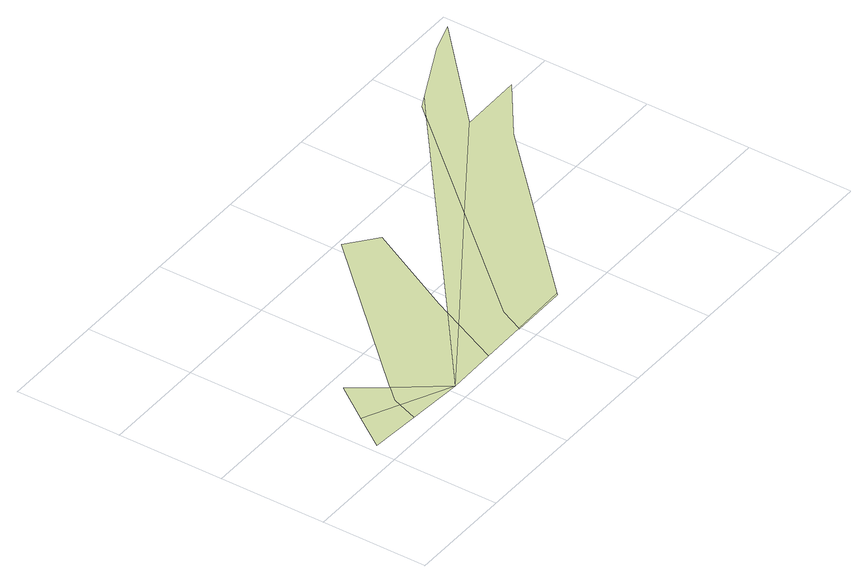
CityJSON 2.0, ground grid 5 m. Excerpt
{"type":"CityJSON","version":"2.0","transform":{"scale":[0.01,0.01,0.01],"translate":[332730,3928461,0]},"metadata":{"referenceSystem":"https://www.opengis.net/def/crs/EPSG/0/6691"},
"CityObjects":{
"landuse1":{"type":"LandUse","attributes":{"class":"204","LandUseDetailAttribute.orgLandUse":"10500","LandUseDetailAttribute.prefecture":"14","LandUseDetailAttribute.city":"14150","LandUseDetailAttribute.note":"都道府県","LandUseDetailAttribute.surveyYear":2015},"geometry":[{"type":"MultiSurface","lod":"1","boundaries":[[[0,1,2,3]]]}]},
"landuse2":{"type":"LandUse","attributes":{"class":"204","LandUseDetailAttribute.orgLandUse":"10500","LandUseDetailAttribute.prefecture":"14","LandUseDetailAttribute.city":"14150","LandUseDetailAttribute.note":"都道府県","LandUseDetailAttribute.surveyYear":2015},"geometry":[{"type":"MultiSurface","lod":"1","boundaries":[[[4,0,3,5,6]]]}]},
"landuse3":{"type":"LandUse","attributes":{"class":"205","LandUseDetailAttribute.orgLandUse":"10600","LandUseDetailAttribute.prefecture":"14","LandUseDetailAttribute.city":"14150","LandUseDetailAttribute.note":"都道府県","LandUseDetailAttribute.surveyYear":2015},"geometry":[{"type":"MultiSurface","lod":"1","boundaries":[[[3,2,7]]]}]},
"landuse4":{"type":"LandUse","attributes":{"class":"205","LandUseDetailAttribute.orgLandUse":"10600","LandUseDetailAttribute.prefecture":"14","LandUseDetailAttribute.city":"14150","LandUseDetailAttribute.note":"都道府県","LandUseDetailAttribute.surveyYear":2015},"geometry":[{"type":"MultiSurface","lod":"1","boundaries":[[[6,5,3,7]]]}]},
"landuse5":{"type":"LandUse","attributes":{"class":"205","LandUseDetailAttribute.orgLandUse":"10600","LandUseDetailAttribute.prefecture":"14","LandUseDetailAttribute.city":"14150","LandUseDetailAttribute.note":"都道府県","LandUseDetailAttribute.surveyYear":2015},"geometry":[{"type":"MultiSurface","lod":"1","boundaries":[[[8,7,9]]]}]},
"landuse6":{"type":"LandUse","attributes":{"class":"205","LandUseDetailAttribute.orgLandUse":"10600","LandUseDetailAttribute.prefecture":"14","LandUseDetailAttribute.city":"14150","LandUseDetailAttribute.note":"都道府県","LandUseDetailAttribute.surveyYear":2015},"geometry":[{"type":"MultiSurface","lod":"1","boundaries":[[[10,7,8]]]}]},
"landuse7":{"type":"LandUse","attributes":{"class":"205","LandUseDetailAttribute.orgLandUse":"10600","LandUseDetailAttribute.prefecture":"14","LandUseDetailAttribute.city":"14150","LandUseDetailAttribute.note":"都道府県","LandUseDetailAttribute.surveyYear":2015},"geometry":[{"type":"MultiSurface","lod":"1","boundaries":[[[11,12,13,6,7,10]]]}]},
"landuse8":{"type":"LandUse","attributes":{"class":"203","LandUseDetailAttribute.orgLandUse":"10400","LandUseDetailAttribute.prefecture":"14","LandUseDetailAttribute.city":"14150","LandUseDetailAttribute.note":"都道府県","LandUseDetailAttribute.surveyYear":2015},"geometry":[{"type":"MultiSurface","lod":"1","boundaries":[[[14,15,16,17]]]}]},
"landuse9":{"type":"LandUse","attributes":{"class":"204","LandUseDetailAttribute.orgLandUse":"10500","LandUseDetailAttribute.prefecture":"14","LandUseDetailAttribute.city":"14150","LandUseDetailAttribute.note":"都道府県","LandUseDetailAttribute.surveyYear":2015},"geometry":[{"type":"MultiSurface","lod":"1","boundaries":[[[18,19,20,8,9,15]]]}]},
"landuse10":{"type":"LandUse","attributes":{"class":"204","LandUseDetailAttribute.orgLandUse":"10500","LandUseDetailAttribute.prefecture":"14","LandUseDetailAttribute.city":"14150","LandUseDetailAttribute.note":"都道府県","LandUseDetailAttribute.surveyYear":2015},"geometry":[{"type":"MultiSurface","lod":"1","boundaries":[[[21,10,8,20]]]}]},
"landuse11":{"type":"LandUse","attributes":{"class":"203","LandUseDetailAttribute.orgLandUse":"10400","LandUseDetailAttribute.prefecture":"14","LandUseDetailAttribute.city":"14150","LandUseDetailAttribute.note":"都道府県","LandUseDetailAttribute.surveyYear":2015},"geometry":[{"type":"MultiSurface","lod":"1","boundaries":[[[22,23,24,20,19,18,15,14]]]}]},
"landuse12":{"type":"LandUse","attributes":{"class":"203","LandUseDetailAttribute.orgLandUse":"10400","LandUseDetailAttribute.prefecture":"14","LandUseDetailAttribute.city":"14150","LandUseDetailAttribute.note":"都道府県","LandUseDetailAttribute.surveyYear":2015},"geometry":[{"type":"MultiSurface","lod":"1","boundaries":[[[25,26,27,28,21,20,24]]]}]},
"landuse13":{"type":"LandUse","attributes":{"class":"203","LandUseDetailAttribute.orgLandUse":"10400","LandUseDetailAttribute.prefecture":"14","LandUseDetailAttribute.city":"14150","LandUseDetailAttribute.note":"都道府県","LandUseDetailAttribute.surveyYear":2015},"geometry":[{"type":"MultiSurface","lod":"1","boundaries":[[[28,29,21]]]}]}
},
"vertices":[
[148,265,0],[39,112,0],[274,95,0],[310,187,0],
[271,438,0],[325,226,0],[383,287,0],
[541,75,0],
[876,293,0],[777,79,0],
[914,373,0],
[945,439,0],[1173,878,0],[1042,985,0],
[1272,87,0],[997,82,0],[995,79,0],[1266,81,0],
[1049,194,0],[1207,372,0],[1488,691,0],
[1916,1175,0],
[2033,831,0],[2293,1022,0],[1991,1017,0],
[2459,1451,0],[2450,1448,0],[2320,1406,0],[2031,1267,0],
[1972,1238,0]
]}
